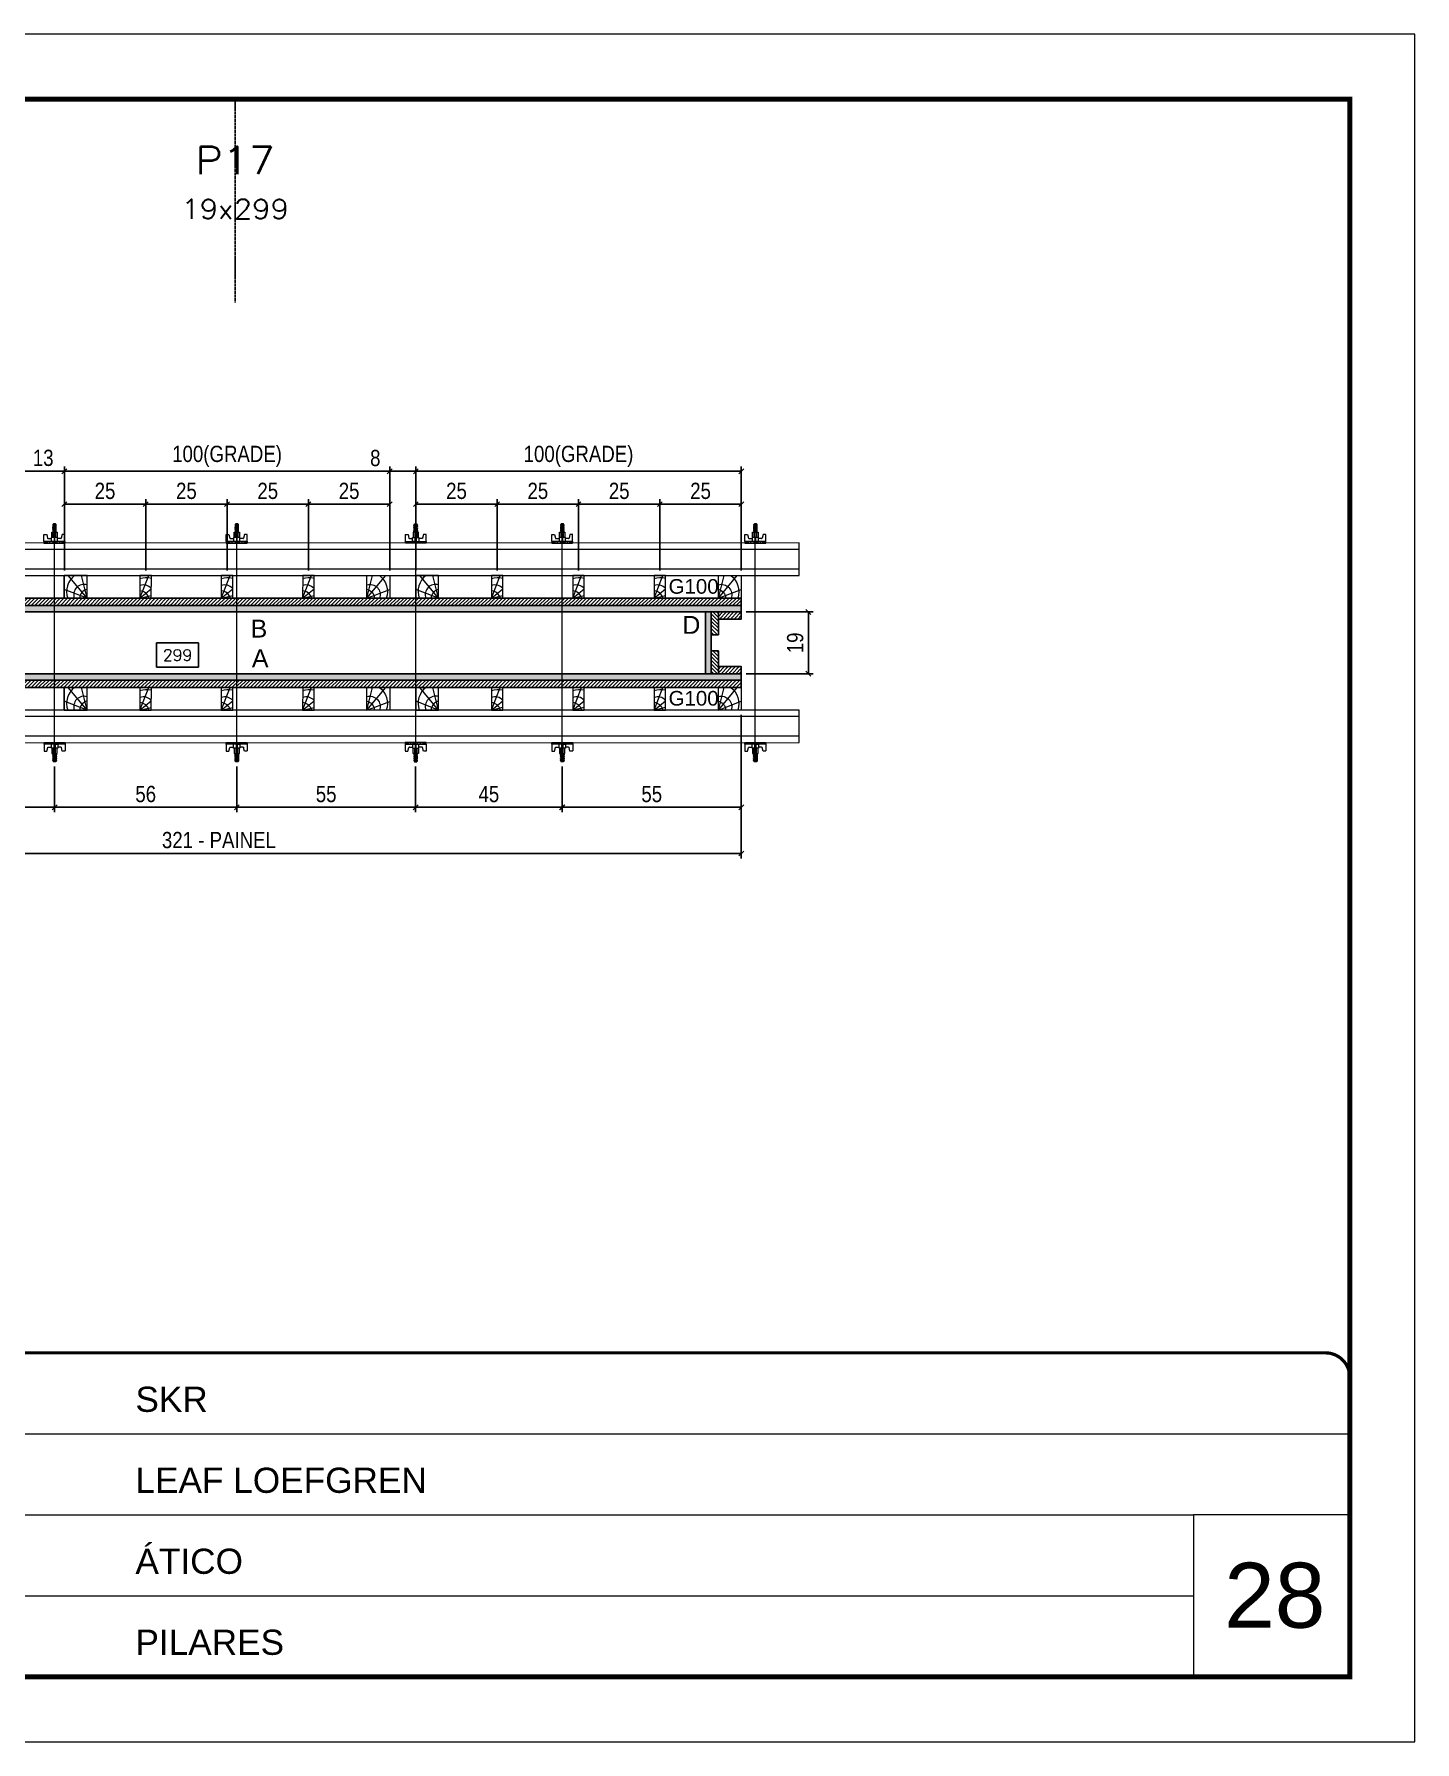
# Model space of a CAD drawing. Extents: x 14400 to 27878, y -21631 to 6985.
# Drawn here: x 19818 to 20667, y -957 to 93 of the extents above; entities that cross this region are included whole.
import ezdxf
from ezdxf.enums import TextEntityAlignment as Align

# ---------------------------------------------------------------- set-up
doc = ezdxf.new("R2010")
doc.units = 0
for name, pattern in [('CONTINUO', [0]), ('DASHED', [0.75, 0.5, -0.25]), ('HIDDEN', [0.375, 0.25, -0.125])]:
    doc.linetypes.add(name, pattern=pattern)
for name, color, linetype, lineweight in [('CARIMBO', 255, 'Continuous', 9), ('Folhas', 255, 'Continuous', 9), ('Hachura', 251, 'Continuous', 9), ('Madeira', 126, 'Continuous', 18), ('Perfil Metálico', 224, 'Continuous', 18), ('SARRAFO DE PRESSAO', 251, 'DASHED', 9), ('Texto Seção', 7, 'Continuous', 15)]:
    doc.layers.add(name, color=color, linetype=linetype, lineweight=lineweight)
for name, color, linetype in [('CHAPA', 1, 'Continuous'), ('COTA', 241, 'Continuous'), ('SARRAFO', 251, 'Continuous'), ('Texto de Titulo', 7, 'Continuous'), ('Texto Qtd Sarr', 242, 'Continuous'), ('TEXTO_GERAL', 7, 'Continuous')]:
    doc.layers.add(name, color=color, linetype=linetype)
doc.styles.add('ARIAL', font='arial.ttf')
doc.styles.add('COTA TECNICA 2X', font='techl___.ttf', dxfattribs={"height": 10})
doc.styles.add('ROMANS', font='romans.shx')
doc.styles.add('SANSSERIF', font='sas_____.pfb')
doc.dimstyles.new('SECAO PILAR', dxfattribs={"dimtxt": 10, "dimasz": 3, "dimexe": 3, "dimexo": 3, "dimgap": 3, "dimtad": 1, "dimdec": 1, "dimlfac": 0.5, "dimzin": 12, "dimdsep": 46, "dimtxsty": 'COTA TECNICA 2X', "dimblk1": 'OBLIQUE', "dimblk2": 'OBLIQUE', "dimsah": 1, "dimcen": 0.9, "dimclrd": 256, "dimclre": 256, "dimclrt": 256, "dimadec": 1, "dimazin": 3, "dimtfac": 1, "dimtdec": 1, "dimtmove": 0, "dimatfit": 3, "dimfxl": 1, "dimtolj": 1, "dimtzin": 12, "dimarcsym": 0})
doc.dimstyles.new('SECÇÃO 2', dxfattribs={"dimtxt": 7, "dimasz": 6, "dimexe": 0.18, "dimexo": 2, "dimgap": -4, "dimtad": 3, "dimdec": 1, "dimlfac": 0.5, "dimzin": 12, "dimdsep": 46, "dimtxsty": 'ROMANS', "dimblk": 'ARCHTICK', "dimcen": 0.09, "dimse1": 1, "dimse2": 1, "dimsd1": 1, "dimsd2": 1, "dimclrd": 180, "dimclre": 5, "dimclrt": 1, "dimadec": 0, "dimazin": 3, "dimtfac": 1, "dimtdec": 1, "dimtofl": 0, "dimtmove": 0, "dimatfit": 3, "dimldrblk": 'ARCHTICK', "dimfxl": 1, "dimtolj": 1, "dimtzin": 0, "dimarcsym": 0})

# ---------------------------------------------------------------- blocks, each defined once
blk = doc.blocks.new('9999999999')
at = {"color": 30, "linetype": 'CONTINUO'}
for p, q in [((98564.6, 34379.6), (99584, 34379.6)), ((98564.6, 34329.8), (99488, 34329.8)), ((99584, 34329.8), (99488, 34329.8)), ((99488, 34329.8), (99488, 34230.2)), ((98564.6, 34280), (99488, 34280))]:
    blk.add_line(p, q, dxfattribs=at)
at = {"color": 30, "linetype": 'CONTINUO', "const_width": 2}
blk.add_lwpolyline([(99584, 34230.2), (99584, 34414.4, 0.414214), (99569, 34429.4), (98229, 34429.4, 0.414214), (98214, 34414.4), (98214, 34245.2, 0.414214), (98229, 34230.2), (99584, 34230.2)], format="xyb", dxfattribs=at)
at = {"layer": 'Folhas'}
blk.add_lwpolyline([(98139, 34190.2), (99624, 34190.2), (99624, 35240.2), (98139, 35240.2)], close=True, dxfattribs=at)
at = {"layer": 'Folhas', "color": 30, "const_width": 3}
blk.add_lwpolyline([(98214, 34230.2), (99584, 34230.2), (99584, 35200.2), (98214, 35200.2)], close=True, dxfattribs=at)
at = {"color": 7, "linetype": 'Continuous', "ltscale": 5, "style": 'ARIAL'}
for s, height, p in [('SKR', 15.48, (98837.7, 34393.1)), ('LEAF LOEFGREN', 15.483, (98837.7, 34343.3)), ('ÁTICO', 15.48, (98837.7, 34293.5)), ('PILARES', 15.48, (98837.7, 34243.7))]:
    blk.add_text(s, height=height, dxfattribs=at).set_placement(p)
blk = doc.blocks.new('*D1762')
at = {"layer": 'COTA', "color": 180, "lineweight": -2, "transparency": 16777216}
for p, q in [((19919.4, -281), (19893.7, -281)), ((19893.7, -281), (19893.7, -296)), ((19919.4, -296), (19919.4, -281)), ((19893.7, -296), (19919.4, -296))]:
    blk.add_line(p, q, dxfattribs=at)
at = {"layer": 'Defpoints', "color": 0, "transparency": 16777216}
for p in [(19633, -300), (20231, -300), (20231, -300)]:
    blk.add_point(p, dxfattribs=at)
at = {"layer": 'COTA', "color": 1, "transparency": 16777216, "insert": (19906.6, -288.5), "char_height": 7, "attachment_point": 5, "style": 'ROMANS'}
blk.add_mtext('\\A1;299', dxfattribs=at)
blk = doc.blocks.new('_ArchTick')
at = {"color": 0, "linetype": 'ByBlock', "const_width": 0.15}
blk.add_lwpolyline([(-0.5, -0.5), (0.5, 0.5)], dxfattribs=at)
blk = doc.blocks.new('_Oblique')
at = {"color": 0, "linetype": 'ByBlock', "lineweight": -2}
blk.add_line((-0.5, -0.5), (0.5, 0.5), dxfattribs=at)
blk = doc.blocks.new('*D1763')
at = {"layer": 'COTA', "lineweight": -2, "transparency": 16777216}
for p, q in [((19611, -325.4), (19611, -413.5)), ((20253, -325.3), (20253, -413.5)), ((19611, -410.5), (20253, -410.5))]:
    blk.add_line(p, q, dxfattribs=at)
at = {"layer": 'Defpoints', "color": 0, "transparency": 16777216}
for p in [(19611, -322.4), (20253, -322.3), (20253, -410.5)]:
    blk.add_point(p, dxfattribs=at)
at = {"layer": 'COTA', "lineweight": -2, "transparency": 16777216, "xscale": 3, "yscale": 3, "zscale": 3, "rotation": 180}
blk.add_blockref('_Oblique', (19611, -410.5), dxfattribs=at)
at = {"layer": 'COTA', "lineweight": -2, "transparency": 16777216, "xscale": 3, "yscale": 3, "zscale": 3}
blk.add_blockref('_Oblique', (20253, -410.5), dxfattribs=at)
at = {"layer": 'COTA', "transparency": 16777216, "insert": (19932, -402.3), "char_height": 10, "attachment_point": 5, "style": 'COTA TECNICA 2X'}
blk.add_mtext('\\A1;321 - PAINEL', dxfattribs=at)
blk = doc.blocks.new('*D1765')
at = {"layer": 'COTA', "lineweight": -2, "transparency": 16777216}
for p, q in [((20253, -325.4), (20253, -385.1)), ((20143, -357.1), (20143, -385.1)), ((20143, -382.1), (20253, -382.1))]:
    blk.add_line(p, q, dxfattribs=at)
at = {"layer": 'Defpoints', "color": 0, "transparency": 16777216}
for p in [(20253, -322.4), (20143, -354.1), (20253, -382.1)]:
    blk.add_point(p, dxfattribs=at)
at = {"layer": 'COTA', "lineweight": -2, "transparency": 16777216, "xscale": 3, "yscale": 3, "zscale": 3, "rotation": 180}
blk.add_blockref('_Oblique', (20143, -382.1), dxfattribs=at)
at = {"layer": 'COTA', "lineweight": -2, "transparency": 16777216, "xscale": 3, "yscale": 3, "zscale": 3}
blk.add_blockref('_Oblique', (20253, -382.1), dxfattribs=at)
at = {"layer": 'COTA', "transparency": 16777216, "insert": (20198, -374), "char_height": 10, "attachment_point": 5, "style": 'COTA TECNICA 2X'}
blk.add_mtext('\\A1;55', dxfattribs=at)
blk = doc.blocks.new('titulo1')
at = {"layer": 'Defpoints', "color": 252, "linetype": 'HIDDEN', "ltscale": 2}
blk.add_line((0, 0), (0, 125), dxfattribs=at)
at = {"layer": 'Defpoints', "style": 'ROMANS', "oblique": 15}
blk.add_attdef('FOLHA', text='', height=10, dxfattribs=at).set_placement((0, 15.6), align=Align.MIDDLE_CENTER)
at = {"layer": 'Texto Qtd Sarr', "color": 3, "style": 'ROMANS', "oblique": 15}
for tag, height, p in [('TITULO', 17, (0, 71.4)), ('SEÇÃO', 12, (0, 41.5))]:
    blk.add_attdef(tag, text='', height=height, dxfattribs=at).set_placement(p, align=Align.MIDDLE_CENTER)
blk = doc.blocks.new('*D1766')
at = {"layer": 'COTA', "lineweight": -2, "transparency": 16777216}
for p, q in [((20256, -262), (20297.3, -262)), ((20294.3, -300), (20294.3, -262)), ((20256, -300), (20297.3, -300))]:
    blk.add_line(p, q, dxfattribs=at)
at = {"layer": 'Defpoints', "color": 0, "transparency": 16777216}
for p in [(20253, -262), (20294.3, -262), (20253, -300)]:
    blk.add_point(p, dxfattribs=at)
at = {"layer": 'COTA', "lineweight": -2, "transparency": 16777216, "xscale": 3, "yscale": 3, "zscale": 3}
for p, rotation in [((20294.3, -262), 90), ((20294.3, -300), 270)]:
    blk.add_blockref('_Oblique', p, dxfattribs=dict(at, rotation=rotation))
at = {"layer": 'COTA', "transparency": 16777216, "insert": (20286.2, -281), "char_height": 10, "attachment_point": 5, "rotation": 90, "style": 'COTA TECNICA 2X'}
blk.add_mtext('\\A1;19', dxfattribs=at)
blk = doc.blocks.new('C')
at = {"layer": 'Hachura', "color": 0}
for p, q in [((0, 3.22), (0, -3.22)), ((0.45, 3.22), (0, 3.22)), ((0.46, 3.16), (0, 3.16)), ((0.46, 3.05), (0, 3.05)), ((0.46, 2.88), (0, 2.88)), ((0, 2.75), (0, -1.16)), ((0.46, 2.65), (0, 2.65)), ((0.46, 2.23), (0, 2.23)), ((0.46, 1.51), (0, 1.51)), ((0.39, 0.49), (0.17, 0.49)), ((0.45, -3.23), (0.45, 3.22)), ((0.45, 3.22), (2.58, 3.22)), ((1.74, 0.97), (0.45, 0.97)), ((1.45, 0.1), (0.45, 0.1)), ((1.35, 1.94), (1.35, 0.96)), ((2.58, 2.39), (1.47, 2.09)), ((1.74, -0.97), (1.74, 0.97)), ((1.74, 0.97), (1.74, 0.84)), ((1.74, 0.97), (1.74, 0.84)), ((1.74, 0.84), (3.35, 0.84)), ((3.35, 0.45), (1.74, 0.45)), ((2.58, 3.22), (2.58, 2.39)), ((3.32, 0.84), (3.32, -0.84)), ((3.35, 0.84), (3.35, -0.84)), ((3.68, 0.45), (3.35, 0.45)), ((3.84, -0.52), (3.35, 0.45)), ((3.35, 0.06), (3.67, -0.57)), ((3.68, 0.45), (4.16, -0.52)), ((3.72, 0.5), (4.25, -0.57)), ((4.37, -0.55), (3.83, 0.53)), ((4.15, 0.45), (3.93, 0.45)), ((4.42, -0.52), (3.93, 0.45)), ((4.15, 0.45), (4.26, 0.45)), ((4.26, 0.45), (4.74, -0.52)), ((4.3, 0.5), (4.83, -0.57)), ((4.95, -0.55), (4.41, 0.53)), ((4.51, 0.45), (4.84, 0.45)), ((5, -0.52), (4.51, 0.45)), ((4.84, 0.45), (5.32, -0.52)), ((4.88, 0.5), (5.41, -0.57)), ((5.53, -0.55), (4.99, 0.53)), ((5.58, -0.52), (5.09, 0.45)), ((5.42, 0.45), (5.09, 0.45)), ((5.58, -0.52), (5.09, 0.45)), ((5.42, 0.45), (5.74, -0.19)), ((5.46, 0.5), (5.74, -0.07)), ((5.74, 0.19), (5.57, 0.53)), ((5.74, 0.32), (5.68, 0.45)), ((5.68, 0.45), (5.74, 0.45)), ((5.74, 0.45), (5.9, 0.29)), ((5.74, 0.45), (5.74, -0.52)), ((5.9, -0.36), (5.9, 0.29)), ((0.45, 0), (0, 0)), ((0.46, -1.52), (0, -1.52)), ((0.46, -2.23), (0, -2.23)), ((0.46, -2.65), (0, -2.65)), ((0.46, -2.88), (0, -2.88)), ((0.46, -3.05), (0, -3.05)), ((0.46, -3.16), (0, -3.16)), ((0, -3.22), (2.57, -3.22)), ((0.08, -0.48), (0.29, -0.48)), ((0.29, -0.48), (0.4, -0.48)), ((0.45, 0), (0.45, -0.97)), ((0.45, -0.16), (1.45, -0.16)), ((0.45, -0.65), (0.45, -0.32)), ((0.45, -3.23), (0.45, -0.65)), ((0.45, -0.97), (1.74, -0.97)), ((1.35, -1.94), (1.35, -0.97)), ((2.58, -2.39), (1.47, -2.1)), ((3.35, -0.32), (1.74, -0.32)), ((3.35, -0.84), (1.74, -0.84)), ((2.58, -3.23), (2.58, -2.39)), ((3.35, -0.07), (3.58, -0.52)), ((3.35, -0.52), (3.58, -0.52)), ((3.84, -0.52), (4.16, -0.52)), ((4.42, -0.52), (4.74, -0.52)), ((4.63, -0.52), (4.74, -0.52)), ((5, -0.52), (5.32, -0.52)), ((5.58, -0.52), (5.74, -0.52)), ((5.74, -0.52), (5.9, -0.36)), ((5.74, -0.52), (5.74, -0.52))]:
    blk.add_line(p, q, dxfattribs=at)
for centre, radius, start, end in [((1.52, 1.94), 0.161, 104.7436, 180), ((1.44, -0.03), 0.129, 272.695, 87.305), ((3.81, 0.39), 0.143, 25.5688, 154.4312), ((4.39, 0.39), 0.143, 25.5688, 154.4312), ((4.97, 0.39), 0.143, 25.5688, 154.4312), ((5.55, 0.39), 0.143, 25.5688, 154.4312), ((0.17, -0.37), 0.174, 221.744, 317.8592), ((1.52, -1.94), 0.161, 180, 255.2564), ((3.71, -0.4), 0.174, 222.1408, 318.256), ((4.29, -0.4), 0.174, 222.1408, 318.256), ((4.87, -0.4), 0.174, 222.1408, 318.256), ((5.45, -0.4), 0.174, 222.1408, 318.256), ((5.61, -0.4), 0.174, 317.8592, 318.256)]:
    blk.add_arc(centre, radius, start, end, dxfattribs=at)
blk = doc.blocks.new('*D1767')
at = {"layer": 'COTA', "lineweight": -2, "transparency": 16777216}
for p, q in [((19721, -357.1), (19721, -385.1)), ((19831, -357.1), (19831, -385.1)), ((19721, -382.1), (19831, -382.1))]:
    blk.add_line(p, q, dxfattribs=at)
at = {"layer": 'Defpoints', "color": 0, "transparency": 16777216}
for p in [(19721, -354.1), (19831, -354.1), (19831, -382.1)]:
    blk.add_point(p, dxfattribs=at)
at = {"layer": 'COTA', "lineweight": -2, "transparency": 16777216, "xscale": 3, "yscale": 3, "zscale": 3, "rotation": 180}
blk.add_blockref('_Oblique', (19721, -382.1), dxfattribs=at)
at = {"layer": 'COTA', "lineweight": -2, "transparency": 16777216, "xscale": 3, "yscale": 3, "zscale": 3}
blk.add_blockref('_Oblique', (19831, -382.1), dxfattribs=at)
at = {"layer": 'COTA', "transparency": 16777216, "insert": (19776, -374), "char_height": 10, "attachment_point": 5, "style": 'COTA TECNICA 2X'}
blk.add_mtext('\\A1;55', dxfattribs=at)
blk = doc.blocks.new('PONTALETE')
at = {"layer": 'Madeira'}
for q in [(2.71, 7), (7, 5.76), (7, 1.74)]:
    blk.add_line((0, 0), q, dxfattribs=at)
blk.add_lwpolyline([(0, 0), (7, 0), (7, 7), (0, 7)], close=True, dxfattribs=at)
for centre, radius, start, end in [((2.04, 0.06), 6.23, 37.2818, 109.0913), ((1.09, 0.9), 3.19, 343.603, 109.9847), ((-0.21, -0.78), 3.09, 14.6322, 86.0383)]:
    blk.add_arc(centre, radius, start, end, dxfattribs=at)
blk = doc.blocks.new('MEIO PONTALETE')
at = {"layer": 'Madeira'}
for q in [(2.71, 7), (3.5, 2.88), (3.5, 0.87)]:
    blk.add_line((0, 0), q, dxfattribs=at)
blk.add_lwpolyline([(0, 0), (3.5, 0), (3.5, 7), (0, 7)], close=True, dxfattribs=at)
for centre, radius, start, end in [((2.04, 0.06), 6.23, 76.4499, 109.0913), ((1.09, 0.9), 3.19, 40.9063, 109.9847), ((-0.21, -0.78), 3.09, 14.6322, 86.0383)]:
    blk.add_arc(centre, radius, start, end, dxfattribs=at)
blk = doc.blocks.new('*D1773')
at = {"layer": 'COTA', "lineweight": -2, "transparency": 16777216}
for p, q in [((19810.9, -236.7), (19810.9, -172.5)), ((19810.9, -175.5), (19837, -175.5)), ((19837, -236.6), (19837, -172.5))]:
    blk.add_line(p, q, dxfattribs=at)
at = {"layer": 'Defpoints', "color": 0, "transparency": 16777216}
for p in [(19837, -175.5), (19810.9, -239.7), (19837, -239.6)]:
    blk.add_point(p, dxfattribs=at)
at = {"layer": 'COTA', "lineweight": -2, "transparency": 16777216, "xscale": 3, "yscale": 3, "zscale": 3, "rotation": 180}
blk.add_blockref('_Oblique', (19810.9, -175.5), dxfattribs=at)
at = {"layer": 'COTA', "lineweight": -2, "transparency": 16777216, "xscale": 3, "yscale": 3, "zscale": 3}
blk.add_blockref('_Oblique', (19837, -175.5), dxfattribs=at)
at = {"layer": 'COTA', "transparency": 16777216, "insert": (19824, -167.3), "char_height": 10, "attachment_point": 5, "style": 'COTA TECNICA 2X'}
blk.add_mtext('\\A1;13', dxfattribs=at)
blk = doc.blocks.new('*D1774')
at = {"layer": 'COTA', "lineweight": -2, "transparency": 16777216}
for p, q in [((19837, -236.6), (19837, -192.7)), ((19837, -195.7), (19887, -195.7)), ((19887, -236.6), (19887, -192.7))]:
    blk.add_line(p, q, dxfattribs=at)
at = {"layer": 'Defpoints', "color": 0, "transparency": 16777216}
for p in [(19887, -195.7), (19837, -239.6), (19887, -239.6)]:
    blk.add_point(p, dxfattribs=at)
at = {"layer": 'COTA', "lineweight": -2, "transparency": 16777216, "xscale": 3, "yscale": 3, "zscale": 3, "rotation": 180}
blk.add_blockref('_Oblique', (19837, -195.7), dxfattribs=at)
at = {"layer": 'COTA', "lineweight": -2, "transparency": 16777216, "xscale": 3, "yscale": 3, "zscale": 3}
blk.add_blockref('_Oblique', (19887, -195.7), dxfattribs=at)
at = {"layer": 'COTA', "transparency": 16777216, "insert": (19862, -187.6), "char_height": 10, "attachment_point": 5, "style": 'COTA TECNICA 2X'}
blk.add_mtext('\\A1;25', dxfattribs=at)
blk = doc.blocks.new('*D1775')
at = {"layer": 'COTA', "lineweight": -2, "transparency": 16777216}
for p, q in [((19837, -236.6), (19837, -172.5)), ((20037, -175.5), (19837, -175.5)), ((20037, -236.6), (20037, -172.5))]:
    blk.add_line(p, q, dxfattribs=at)
at = {"layer": 'Defpoints', "color": 0, "transparency": 16777216}
for p in [(19837, -175.5), (19837, -239.6), (20037, -239.6)]:
    blk.add_point(p, dxfattribs=at)
at = {"layer": 'COTA', "lineweight": -2, "transparency": 16777216, "xscale": 3, "yscale": 3, "zscale": 3, "rotation": 180}
blk.add_blockref('_Oblique', (19837, -175.5), dxfattribs=at)
at = {"layer": 'COTA', "lineweight": -2, "transparency": 16777216, "xscale": 3, "yscale": 3, "zscale": 3}
blk.add_blockref('_Oblique', (20037, -175.5), dxfattribs=at)
at = {"layer": 'COTA', "transparency": 16777216, "insert": (19937, -166.3), "char_height": 10, "attachment_point": 5, "style": 'COTA TECNICA 2X'}
blk.add_mtext('\\A1;100(GRADE)', dxfattribs=at)
blk = doc.blocks.new('*D1776')
at = {"layer": 'COTA', "lineweight": -2, "transparency": 16777216}
for p, q in [((19887, -236.6), (19887, -192.7)), ((19887, -195.7), (19937, -195.7)), ((19937, -236.6), (19937, -192.7))]:
    blk.add_line(p, q, dxfattribs=at)
at = {"layer": 'Defpoints', "color": 0, "transparency": 16777216}
for p in [(19937, -195.7), (19887, -239.6), (19937, -239.6)]:
    blk.add_point(p, dxfattribs=at)
at = {"layer": 'COTA', "lineweight": -2, "transparency": 16777216, "xscale": 3, "yscale": 3, "zscale": 3, "rotation": 180}
blk.add_blockref('_Oblique', (19887, -195.7), dxfattribs=at)
at = {"layer": 'COTA', "lineweight": -2, "transparency": 16777216, "xscale": 3, "yscale": 3, "zscale": 3}
blk.add_blockref('_Oblique', (19937, -195.7), dxfattribs=at)
at = {"layer": 'COTA', "transparency": 16777216, "insert": (19912, -187.6), "char_height": 10, "attachment_point": 5, "style": 'COTA TECNICA 2X'}
blk.add_mtext('\\A1;25', dxfattribs=at)
blk = doc.blocks.new('*D1777')
at = {"layer": 'COTA', "lineweight": -2, "transparency": 16777216}
for p, q in [((19937, -236.6), (19937, -192.7)), ((19937, -195.7), (19987, -195.7)), ((19987, -236.6), (19987, -192.7))]:
    blk.add_line(p, q, dxfattribs=at)
at = {"layer": 'Defpoints', "color": 0, "transparency": 16777216}
for p in [(19987, -195.7), (19937, -239.6), (19987, -239.6)]:
    blk.add_point(p, dxfattribs=at)
at = {"layer": 'COTA', "lineweight": -2, "transparency": 16777216, "xscale": 3, "yscale": 3, "zscale": 3, "rotation": 180}
blk.add_blockref('_Oblique', (19937, -195.7), dxfattribs=at)
at = {"layer": 'COTA', "lineweight": -2, "transparency": 16777216, "xscale": 3, "yscale": 3, "zscale": 3}
blk.add_blockref('_Oblique', (19987, -195.7), dxfattribs=at)
at = {"layer": 'COTA', "transparency": 16777216, "insert": (19962, -187.6), "char_height": 10, "attachment_point": 5, "style": 'COTA TECNICA 2X'}
blk.add_mtext('\\A1;25', dxfattribs=at)
blk = doc.blocks.new('*D1778')
at = {"layer": 'COTA', "lineweight": -2, "transparency": 16777216}
for p, q in [((19987, -236.6), (19987, -192.7)), ((19987, -195.7), (20037, -195.7)), ((20037, -236.6), (20037, -192.7))]:
    blk.add_line(p, q, dxfattribs=at)
at = {"layer": 'Defpoints', "color": 0, "transparency": 16777216}
for p in [(20037, -195.7), (19987, -239.6), (20037, -239.6)]:
    blk.add_point(p, dxfattribs=at)
at = {"layer": 'COTA', "lineweight": -2, "transparency": 16777216, "xscale": 3, "yscale": 3, "zscale": 3, "rotation": 180}
blk.add_blockref('_Oblique', (19987, -195.7), dxfattribs=at)
at = {"layer": 'COTA', "lineweight": -2, "transparency": 16777216, "xscale": 3, "yscale": 3, "zscale": 3}
blk.add_blockref('_Oblique', (20037, -195.7), dxfattribs=at)
at = {"layer": 'COTA', "transparency": 16777216, "insert": (20012, -187.6), "char_height": 10, "attachment_point": 5, "style": 'COTA TECNICA 2X'}
blk.add_mtext('\\A1;25', dxfattribs=at)
blk = doc.blocks.new('*D1779')
at = {"layer": 'COTA', "lineweight": -2, "transparency": 16777216}
for p, q in [((20037, -175.5), (20022.1, -175.5)), ((20037, -236.6), (20037, -172.5)), ((20053, -175.5), (20037, -175.5)), ((20053, -236.6), (20053, -172.5))]:
    blk.add_line(p, q, dxfattribs=at)
at = {"layer": 'Defpoints', "color": 0, "transparency": 16777216}
for p in [(20053, -175.5), (20037, -239.6), (20053, -239.6)]:
    blk.add_point(p, dxfattribs=at)
at = {"layer": 'COTA', "lineweight": -2, "transparency": 16777216, "xscale": 3, "yscale": 3, "zscale": 3, "rotation": 180}
blk.add_blockref('_Oblique', (20037, -175.5), dxfattribs=at)
at = {"layer": 'COTA', "lineweight": -2, "transparency": 16777216, "xscale": 3, "yscale": 3, "zscale": 3}
blk.add_blockref('_Oblique', (20053, -175.5), dxfattribs=at)
at = {"layer": 'COTA', "transparency": 16777216, "insert": (20028.1, -167.4), "char_height": 10, "attachment_point": 5, "style": 'COTA TECNICA 2X'}
blk.add_mtext('\\A1;8', dxfattribs=at)
blk = doc.blocks.new('*D1780')
at = {"layer": 'COTA', "lineweight": -2, "transparency": 16777216}
for p, q in [((20053, -236.6), (20053, -192.7)), ((20053, -195.7), (20103, -195.7)), ((20103, -236.6), (20103, -192.7))]:
    blk.add_line(p, q, dxfattribs=at)
at = {"layer": 'Defpoints', "color": 0, "transparency": 16777216}
for p in [(20103, -195.7), (20053, -239.6), (20103, -239.6)]:
    blk.add_point(p, dxfattribs=at)
at = {"layer": 'COTA', "lineweight": -2, "transparency": 16777216, "xscale": 3, "yscale": 3, "zscale": 3, "rotation": 180}
blk.add_blockref('_Oblique', (20053, -195.7), dxfattribs=at)
at = {"layer": 'COTA', "lineweight": -2, "transparency": 16777216, "xscale": 3, "yscale": 3, "zscale": 3}
blk.add_blockref('_Oblique', (20103, -195.7), dxfattribs=at)
at = {"layer": 'COTA', "transparency": 16777216, "insert": (20078, -187.6), "char_height": 10, "attachment_point": 5, "style": 'COTA TECNICA 2X'}
blk.add_mtext('\\A1;25', dxfattribs=at)
blk = doc.blocks.new('*D1781')
at = {"layer": 'COTA', "lineweight": -2, "transparency": 16777216}
for p, q in [((20053, -236.6), (20053, -172.5)), ((20253, -175.5), (20053, -175.5)), ((20253, -236.6), (20253, -172.5))]:
    blk.add_line(p, q, dxfattribs=at)
at = {"layer": 'Defpoints', "color": 0, "transparency": 16777216}
for p in [(20053, -175.5), (20053, -239.6), (20253, -239.6)]:
    blk.add_point(p, dxfattribs=at)
at = {"layer": 'COTA', "lineweight": -2, "transparency": 16777216, "xscale": 3, "yscale": 3, "zscale": 3, "rotation": 180}
blk.add_blockref('_Oblique', (20053, -175.5), dxfattribs=at)
at = {"layer": 'COTA', "lineweight": -2, "transparency": 16777216, "xscale": 3, "yscale": 3, "zscale": 3}
blk.add_blockref('_Oblique', (20253, -175.5), dxfattribs=at)
at = {"layer": 'COTA', "transparency": 16777216, "insert": (20153, -166.3), "char_height": 10, "attachment_point": 5, "style": 'COTA TECNICA 2X'}
blk.add_mtext('\\A1;100(GRADE)', dxfattribs=at)
blk = doc.blocks.new('*D1782')
at = {"layer": 'COTA', "lineweight": -2, "transparency": 16777216}
for p, q in [((20103, -236.6), (20103, -192.7)), ((20103, -195.7), (20153, -195.7)), ((20153, -236.6), (20153, -192.7))]:
    blk.add_line(p, q, dxfattribs=at)
at = {"layer": 'Defpoints', "color": 0, "transparency": 16777216}
for p in [(20153, -195.7), (20103, -239.6), (20153, -239.6)]:
    blk.add_point(p, dxfattribs=at)
at = {"layer": 'COTA', "lineweight": -2, "transparency": 16777216, "xscale": 3, "yscale": 3, "zscale": 3, "rotation": 180}
blk.add_blockref('_Oblique', (20103, -195.7), dxfattribs=at)
at = {"layer": 'COTA', "lineweight": -2, "transparency": 16777216, "xscale": 3, "yscale": 3, "zscale": 3}
blk.add_blockref('_Oblique', (20153, -195.7), dxfattribs=at)
at = {"layer": 'COTA', "transparency": 16777216, "insert": (20128, -187.6), "char_height": 10, "attachment_point": 5, "style": 'COTA TECNICA 2X'}
blk.add_mtext('\\A1;25', dxfattribs=at)
blk = doc.blocks.new('*D1783')
at = {"layer": 'COTA', "lineweight": -2, "transparency": 16777216}
for p, q in [((20153, -236.6), (20153, -192.7)), ((20153, -195.7), (20203, -195.7)), ((20203, -236.6), (20203, -192.7))]:
    blk.add_line(p, q, dxfattribs=at)
at = {"layer": 'Defpoints', "color": 0, "transparency": 16777216}
for p in [(20203, -195.7), (20153, -239.6), (20203, -239.6)]:
    blk.add_point(p, dxfattribs=at)
at = {"layer": 'COTA', "lineweight": -2, "transparency": 16777216, "xscale": 3, "yscale": 3, "zscale": 3, "rotation": 180}
blk.add_blockref('_Oblique', (20153, -195.7), dxfattribs=at)
at = {"layer": 'COTA', "lineweight": -2, "transparency": 16777216, "xscale": 3, "yscale": 3, "zscale": 3}
blk.add_blockref('_Oblique', (20203, -195.7), dxfattribs=at)
at = {"layer": 'COTA', "transparency": 16777216, "insert": (20178, -187.6), "char_height": 10, "attachment_point": 5, "style": 'COTA TECNICA 2X'}
blk.add_mtext('\\A1;25', dxfattribs=at)
blk = doc.blocks.new('*D1784')
at = {"layer": 'COTA', "lineweight": -2, "transparency": 16777216}
for p, q in [((20203, -236.6), (20203, -192.7)), ((20203, -195.7), (20253, -195.7)), ((20253, -236.6), (20253, -192.7))]:
    blk.add_line(p, q, dxfattribs=at)
at = {"layer": 'Defpoints', "color": 0, "transparency": 16777216}
for p in [(20253, -195.7), (20203, -239.6), (20253, -239.6)]:
    blk.add_point(p, dxfattribs=at)
at = {"layer": 'COTA', "lineweight": -2, "transparency": 16777216, "xscale": 3, "yscale": 3, "zscale": 3, "rotation": 180}
blk.add_blockref('_Oblique', (20203, -195.7), dxfattribs=at)
at = {"layer": 'COTA', "lineweight": -2, "transparency": 16777216, "xscale": 3, "yscale": 3, "zscale": 3}
blk.add_blockref('_Oblique', (20253, -195.7), dxfattribs=at)
at = {"layer": 'COTA', "transparency": 16777216, "insert": (20228, -187.6), "char_height": 10, "attachment_point": 5, "style": 'COTA TECNICA 2X'}
blk.add_mtext('\\A1;25', dxfattribs=at)
blk = doc.blocks.new('*D1785')
at = {"layer": 'COTA', "lineweight": -2, "transparency": 16777216}
for p, q in [((19831, -357.1), (19831, -385.1)), ((19943, -357.1), (19943, -385.1)), ((19831, -382.1), (19943, -382.1))]:
    blk.add_line(p, q, dxfattribs=at)
at = {"layer": 'Defpoints', "color": 0, "transparency": 16777216}
for p in [(19831, -354.1), (19943, -354.1), (19943, -382.1)]:
    blk.add_point(p, dxfattribs=at)
at = {"layer": 'COTA', "lineweight": -2, "transparency": 16777216, "xscale": 3, "yscale": 3, "zscale": 3, "rotation": 180}
blk.add_blockref('_Oblique', (19831, -382.1), dxfattribs=at)
at = {"layer": 'COTA', "lineweight": -2, "transparency": 16777216, "xscale": 3, "yscale": 3, "zscale": 3}
blk.add_blockref('_Oblique', (19943, -382.1), dxfattribs=at)
at = {"layer": 'COTA', "transparency": 16777216, "insert": (19887, -374), "char_height": 10, "attachment_point": 5, "style": 'COTA TECNICA 2X'}
blk.add_mtext('\\A1;56', dxfattribs=at)
blk = doc.blocks.new('*D1786')
at = {"layer": 'COTA', "lineweight": -2, "transparency": 16777216}
for p, q in [((20052.9, -357.1), (20052.9, -385.1)), ((20142.9, -357.1), (20142.9, -385.1)), ((20052.9, -382.1), (20142.9, -382.1))]:
    blk.add_line(p, q, dxfattribs=at)
at = {"layer": 'Defpoints', "color": 0, "transparency": 16777216}
for p in [(20052.9, -354.1), (20142.9, -354.1), (20142.9, -382.1)]:
    blk.add_point(p, dxfattribs=at)
at = {"layer": 'COTA', "lineweight": -2, "transparency": 16777216, "xscale": 3, "yscale": 3, "zscale": 3, "rotation": 180}
blk.add_blockref('_Oblique', (20052.9, -382.1), dxfattribs=at)
at = {"layer": 'COTA', "lineweight": -2, "transparency": 16777216, "xscale": 3, "yscale": 3, "zscale": 3}
blk.add_blockref('_Oblique', (20142.9, -382.1), dxfattribs=at)
at = {"layer": 'COTA', "transparency": 16777216, "insert": (20097.9, -374), "char_height": 10, "attachment_point": 5, "style": 'COTA TECNICA 2X'}
blk.add_mtext('\\A1;45', dxfattribs=at)
blk = doc.blocks.new('*D1787')
at = {"layer": 'COTA', "lineweight": -2, "transparency": 16777216}
for p, q in [((19943, -357.1), (19943, -385.1)), ((20052.9, -357.1), (20052.9, -385.1)), ((19943, -382.1), (20052.9, -382.1))]:
    blk.add_line(p, q, dxfattribs=at)
at = {"layer": 'Defpoints', "color": 0, "transparency": 16777216}
for p in [(19943, -354.1), (20052.9, -354.1), (20052.9, -382.1)]:
    blk.add_point(p, dxfattribs=at)
at = {"layer": 'COTA', "lineweight": -2, "transparency": 16777216, "xscale": 3, "yscale": 3, "zscale": 3, "rotation": 180}
blk.add_blockref('_Oblique', (19943, -382.1), dxfattribs=at)
at = {"layer": 'COTA', "lineweight": -2, "transparency": 16777216, "xscale": 3, "yscale": 3, "zscale": 3}
blk.add_blockref('_Oblique', (20052.9, -382.1), dxfattribs=at)
at = {"layer": 'COTA', "transparency": 16777216, "insert": (19997.9, -374), "char_height": 10, "attachment_point": 5, "style": 'COTA TECNICA 2X'}
blk.add_mtext('\\A1;55', dxfattribs=at)

msp = doc.modelspace()

# ---------------------------------------------------------------- hatches: boundary and pattern name
at = {"layer": 'Hachura'}
h = msp.add_hatch(dxfattribs=at)
h.set_pattern_fill('ANSI31', color=256, scale=0.5, angle=180, style=0)
h.set_pattern_definition([(225, (10499.0154, -23182.9835), (1.12253202, -1.12253202), [])])
h.paths.add_polyline_path([(20252.952, -253.652), (20252.969, -258.052), (19610.967, -257.983), (19610.967, -253.583)])
h = msp.add_hatch(color=256, dxfattribs=at)
h.dxf.hatch_style = 1
h.paths.add_polyline_path([(20252.967, -261.975), (20252.967, -257.975), (19610.967, -257.975), (19610.967, -261.975)])
h = msp.add_hatch(color=256, dxfattribs=at)
h.dxf.hatch_style = 1
h.paths.add_polyline_path([(20230.967, -299.975), (20234.567, -299.975), (20234.567, -261.975), (20230.967, -261.975)])
h = msp.add_hatch(dxfattribs=at)
h.set_pattern_fill('ANSI31', color=256, scale=0.5, angle=270, style=0)
h.set_pattern_definition([(315, (43130.3754, -9764.9272), (1.12253202, 1.12253202), [])])
h.paths.add_polyline_path([(20238.967, -275.975), (20234.567, -275.975), (20234.567, -261.975), (20238.967, -261.975)])
h = msp.add_hatch(dxfattribs=at)
h.set_pattern_fill('ANSI31', color=256, scale=0.5, angle=180, style=0)
h.set_pattern_definition([(225, (11115.0154, -23191.3835), (1.12253202, -1.12253202), [])])
h.paths.add_polyline_path([(20252.967, -261.975), (20252.967, -266.375), (20238.967, -266.375), (20238.967, -261.975)])
h = msp.add_hatch(dxfattribs=at)
h.set_pattern_fill('ANSI31', color=256, scale=0.5, angle=270, style=0)
h.set_pattern_definition([(315, (43130.3754, -9788.9272), (1.12253202, 1.12253202), [])])
h.paths.add_polyline_path([(20238.967, -299.975), (20234.567, -299.975), (20234.567, -285.975), (20238.967, -285.975)])
h = msp.add_hatch(color=256, dxfattribs=at)
h.dxf.hatch_style = 1
h.paths.add_polyline_path([(20252.967, -299.975), (20252.967, -303.975), (19610.967, -303.975), (19610.967, -299.975)])
h = msp.add_hatch(dxfattribs=at)
h.set_pattern_fill('ANSI31', color=256, scale=0.5, angle=180, style=0)
h.set_pattern_definition([(225, (10499.0154, -23233.3835), (1.12253202, -1.12253202), [])])
h.paths.add_polyline_path([(20252.969, -308.249), (20252.952, -303.975), (19610.967, -303.975), (19610.967, -303.972), (19610.967, -303.975), (19610.967, -308.375)])
h = msp.add_hatch(dxfattribs=at)
h.set_pattern_fill('ANSI31', color=256, scale=0.5, angle=180, style=0)
h.set_pattern_definition([(225, (10750.0154, -23191.3835), (1.12253202, -1.12253202), [])])
h.paths.add_polyline_path([(20238.967, -299.975), (20238.967, -295.575), (20252.967, -295.575), (20252.967, -299.975)])

# ---------------------------------------------------------------- linework, layer by layer
at = {"layer": 'CHAPA'}
for points in [[(20252.967, -261.975), (20252.967, -257.975), (19610.967, -257.975), (19610.967, -261.975)], [(20230.967, -299.975), (20234.567, -299.975), (20234.567, -261.975), (20230.967, -261.975)], [(20252.967, -299.975), (20252.967, -303.975), (19610.967, -303.975), (19610.967, -299.975)]]:
    msp.add_lwpolyline(points, close=True, dxfattribs=at)
at = {"layer": 'Hachura'}
for p, q in [((19830.968, -353.146), (19830.968, -212.605)), ((19942.967, -353.146), (19942.967, -212.605)), ((20052.967, -353.146), (20052.967, -212.605)), ((20142.968, -353.146), (20142.968, -212.605)), ((20261.656, -353.146), (20261.657, -212.605))]:
    msp.add_line(p, q, dxfattribs=at)
at = {"layer": 'Madeira'}
for points in [[(19836.955, -253.588), (19836.971, -239.588), (20036.964, -239.59), (20036.948, -253.59)], [(20052.959, -253.573), (20052.974, -239.573), (20252.967, -239.575), (20252.952, -253.575)], [(19836.955, -322.374), (19836.971, -308.374), (20036.964, -308.376), (20036.948, -322.376)], [(20052.959, -322.359), (20052.974, -308.359), (20252.967, -308.362), (20252.952, -322.362)]]:
    msp.add_lwpolyline(points, close=True, dxfattribs=at)
at = {"layer": 'Perfil Metálico'}
for p, q in [((20288.685, -223.635), (19575.249, -223.635)), ((20288.685, -235.635), (19575.249, -235.635)), ((20288.685, -326.376), (19575.249, -326.376)), ((20288.685, -338.376), (19575.249, -338.376))]:
    msp.add_line(p, q, dxfattribs=at)
for points in [[(20288.685, -239.575), (20288.685, -219.575), (19575.249, -219.635), (19575.249, -239.635)], [(19575.249, -322.376), (19575.249, -342.376), (20288.685, -342.316), (20288.685, -322.316)]]:
    msp.add_lwpolyline(points, close=True, dxfattribs=at)
at = {"layer": 'SARRAFO'}
for points in [[(19610.967, -257.975), (20252.969, -257.975), (20252.952, -253.575), (19610.967, -253.575)], [(20234.567, -261.975), (20234.567, -275.975), (20238.967, -275.975), (20238.967, -261.975)], [(20234.567, -285.975), (20234.567, -299.975), (20238.967, -299.975), (20238.967, -285.975)], [(19610.967, -308.375), (20252.969, -308.375), (20252.952, -303.975), (19610.967, -303.975)]]:
    msp.add_lwpolyline(points, close=True, dxfattribs=at)
for points in [[(20238.967, -266.375), (20252.967, -266.375), (20252.967, -261.975), (20238.967, -261.975)], [(20238.967, -299.975), (20252.967, -299.975), (20252.967, -295.575), (20238.967, -295.575)]]:
    msp.add_lwpolyline(points, dxfattribs=at)

# ---------------------------------------------------------------- block references
at = {"layer": 'Hachura', "linetype": 'Continuous', "yscale": 2, "zscale": 2}
for p, xscale, rotation in [((19830.927, -219.605), 2, 90.00000000000001), ((19942.958, -219.605), 2, 90.00000000000001), ((20053.008, -219.605), -2, 270), ((20142.958, -219.605), 2, 90.00000000000001), ((20261.647, -219.605), 2, 90.00000000000001), ((19830.967, -342.346), -2, 90), ((19942.967, -342.346), -2, 90), ((20052.967, -342.346), 2, 270), ((20142.967, -342.346), -2, 90), ((20261.656, -342.346), -2, 90)]:
    msp.add_blockref('C', p, dxfattribs=dict(at, xscale=xscale, rotation=rotation))
at = {"layer": 'Madeira'}
for name, p, xscale, yscale, zscale, rotation in [('PONTALETE', (19850.955, -253.594), 2, 2, 2, 89.93708930310329), ('MEIO PONTALETE', (19883.455, -253.586), 1.999999997962732, 1.999999997962732, 1.999999997962732, 359.9370893031033), ('MEIO PONTALETE', (19933.455, -253.586), 1.999999997962732, 1.999999997962732, 1.999999997962732, 359.9370893031033), ('MEIO PONTALETE', (19983.455, -253.586), 1.999999997962732, 1.999999997962732, 1.999999997962732, 359.9370893031033), ('PONTALETE', (20022.948, -253.575), -2, 2, 2, 269.9370893031033), ('PONTALETE', (20066.959, -253.579), 2, 2, 2, 89.93708930310329), ('MEIO PONTALETE', (20099.459, -253.572), 1.999999997962732, 1.999999997962732, 1.999999997962732, 359.9370893031033), ('MEIO PONTALETE', (20149.459, -253.572), 1.999999997962732, 1.999999997962732, 1.999999997962732, 359.9370893031033), ('MEIO PONTALETE', (20199.459, -253.572), 1.999999997962732, 1.999999997962732, 1.999999997962732, 359.9370893031033), ('PONTALETE', (20238.952, -253.56), -2, 2, 2, 269.9370893031033), ('PONTALETE', (19850.955, -322.38), 2, 2, 2, 89.93708930310329), ('MEIO PONTALETE', (19883.455, -322.373), 1.999999997962732, 1.999999997962732, 1.999999997962732, 359.9370893031033), ('MEIO PONTALETE', (19933.455, -322.373), 1.999999997962732, 1.999999997962732, 1.999999997962732, 359.9370893031033), ('MEIO PONTALETE', (19983.455, -322.373), 1.999999997962732, 1.999999997962732, 1.999999997962732, 359.9370893031033), ('PONTALETE', (20022.948, -322.361), -2, 2, 2, 269.9370893031033), ('PONTALETE', (20066.959, -322.365), 2, 2, 2, 89.93708930310329), ('MEIO PONTALETE', (20099.459, -322.358), 1.999999997962732, 1.999999997962732, 1.999999997962732, 359.9370893031033), ('MEIO PONTALETE', (20149.459, -322.358), 1.999999997962732, 1.999999997962732, 1.999999997962732, 359.9370893031033), ('MEIO PONTALETE', (20199.459, -322.358), 1.999999997962732, 1.999999997962732, 1.999999997962732, 359.9370893031033), ('PONTALETE', (20238.952, -322.346), -2, 2, 2, 269.9370893031033)]:
    msp.add_blockref(name, p, dxfattribs=dict(at, xscale=xscale, yscale=yscale, zscale=zscale, rotation=rotation))
at = {"layer": 'SARRAFO DE PRESSAO', "color": 6, "linetype": 'ByBlock'}
msp.add_blockref('9999999999', (-78957.011, -35146.928), dxfattribs=at)
at = {"layer": 'Texto Seção'}
ref = msp.add_blockref('titulo1', (19941.967, -71.723), dxfattribs=at)
ref.add_attrib('TITULO', 'P17', dxfattribs={"layer": 'Texto de Titulo', "color": 7, "height": 17, "style": 'ROMANS', "width": 1.1}).set_placement((19941.967, 15.777), align=Align.MIDDLE_CENTER)
ref.add_attrib('SEÇÃO', '19x299', dxfattribs={"layer": 'Texto de Titulo', "color": 7, "height": 12, "style": 'ROMANS', "width": 1.1}).set_placement((19941.967, -14.223), align=Align.MIDDLE_CENTER)

# ---------------------------------------------------------------- texts
at = {"layer": 'CARIMBO', "style": 'ARIAL'}
msp.add_text('28', height=40, dxfattribs=at).set_placement((20549.828, -886.579))
at = {"layer": 'TEXTO_GERAL', "color": 0, "linetype": 'Continuous', "style": 'SANSSERIF'}
for p in [(20208.352, -246.275), (20208.352, -315.061)]:
    msp.add_text('G100', height=9, dxfattribs=at).set_placement(p, align=Align.MIDDLE_LEFT)
at = {"layer": 'TEXTO_GERAL', "style": 'ARIAL'}
for s, p in [('B', (19956.621, -272.226)), ('D', (20222.327, -269.934)), ('A', (19957.368, -290.456))]:
    msp.add_text(s, height=11, dxfattribs=at).set_placement(p, align=Align.MIDDLE_CENTER)

# ---------------------------------------------------------------- dimensions: what is measured, and where the dimension line sits
at = {"layer": 'COTA'}
for base, p1, p2, dimstyle, picture, middle in [((19836.971, -175.51), (19810.939, -239.676), (19836.971, -239.613), 'SECAO PILAR', '*D1773', (19823.955, -175.51)), ((20052.974, -175.492), (20036.964, -239.59), (20052.974, -239.614), 'SECAO PILAR', '*D1779', (20028.054, -175.492)), ((20230.967, -299.975), (19632.967, -299.975), (20230.967, -299.975), 'SECÇÃO 2', '*D1762', (19906.579, -299.975))]:
    dim = msp.add_linear_dim(base=base, p1=p1, p2=p2, dimstyle=dimstyle, dxfattribs=at)
    dim.commit()
    dim.dimension.update_dxf_attribs({"geometry": picture, "text_midpoint": middle, "dimtype": 160})
for base, p1, p2, text, picture, middle in [((19836.971, -175.492), (20036.964, -239.639), (19836.971, -239.614), '<>(GRADE)', '*D1775', (19936.967, -166.271)), ((20052.974, -175.473), (20252.967, -239.621), (20052.974, -239.596), '<>(GRADE)', '*D1781', (20152.971, -166.253)), ((20252.967, -410.537), (19610.967, -322.366), (20252.967, -322.326), '<> - PAINEL', '*D1763', (19931.967, -402.317))]:
    dim = msp.add_linear_dim(base=base, p1=p1, p2=p2, text=text, dimstyle='SECAO PILAR', dxfattribs=at)
    dim.commit()
    dim.dimension.update_dxf_attribs({"geometry": picture, "text_midpoint": middle})
for base, p1, p2, picture, middle in [((19886.971, -195.687), (19836.971, -239.614), (19886.971, -239.625), '*D1774', (19861.971, -187.577)), ((19936.971, -195.687), (19886.971, -239.625), (19936.971, -239.625), '*D1776', (19911.971, -187.577)), ((19986.971, -195.687), (19936.971, -239.625), (19986.971, -239.625), '*D1777', (19961.971, -187.577)), ((20036.964, -195.687), (19986.971, -239.625), (20036.964, -239.625), '*D1778', (20011.967, -187.577)), ((20102.974, -195.668), (20052.974, -239.596), (20102.974, -239.607), '*D1780', (20077.974, -187.559)), ((20152.974, -195.668), (20102.974, -239.607), (20152.974, -239.607), '*D1782', (20127.974, -187.559)), ((20202.974, -195.668), (20152.974, -239.607), (20202.974, -239.607), '*D1783', (20177.974, -187.559)), ((20252.967, -195.668), (20202.974, -239.607), (20252.967, -239.607), '*D1784', (20227.971, -187.559)), ((20252.967, -382.113), (20143.035, -354.146), (20252.967, -322.375), '*D1765', (20198.001, -374.003)), ((19831.035, -382.113), (19721.035, -354.146), (19831.035, -354.146), '*D1767', (19776.035, -374.003)), ((19943.035, -382.113), (19831.035, -354.146), (19943.035, -354.146), '*D1785', (19887.035, -374.003)), ((20052.899, -382.113), (19942.967, -354.146), (20052.899, -354.146), '*D1787', (19997.933, -374.003)), ((20142.935, -382.113), (20052.899, -354.146), (20142.935, -354.146), '*D1786', (20097.917, -374.003))]:
    dim = msp.add_linear_dim(base=base, p1=p1, p2=p2, dimstyle='SECAO PILAR', dxfattribs=at)
    dim.commit()
    dim.dimension.update_dxf_attribs({"geometry": picture, "text_midpoint": middle})
dim = msp.add_linear_dim(base=(20294.265, -261.975), p1=(20252.967, -299.975), p2=(20252.967, -261.975), angle=90, dimstyle='SECAO PILAR', dxfattribs=at)
dim.commit()
dim.dimension.update_dxf_attribs({"geometry": '*D1766', "text_midpoint": (20286.177, -280.975)})

doc.saveas('drawing.dxf')
